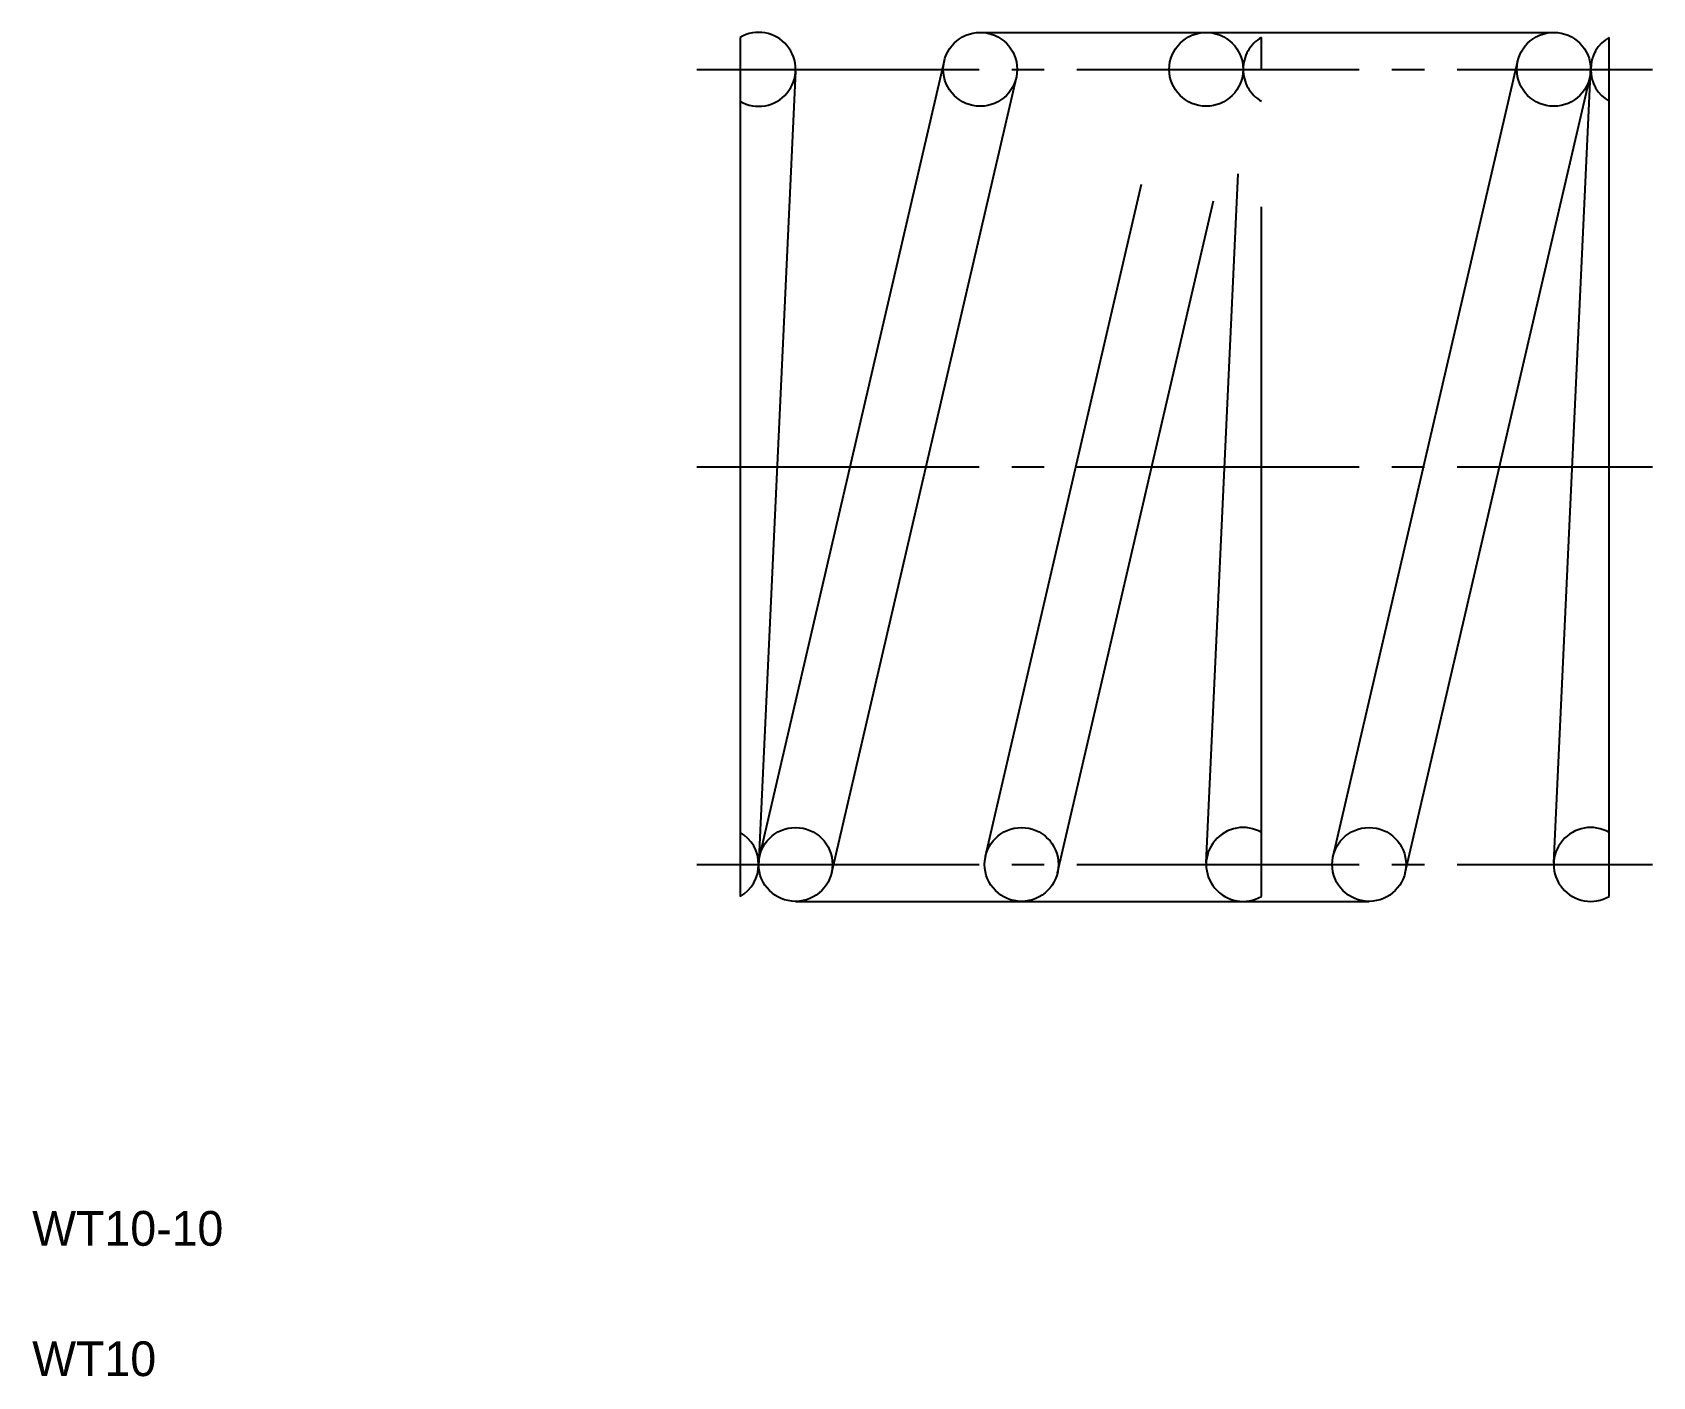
# Model space of a CAD drawing. Extents: x 1 to 19.6, y 1 to 16.5.
import ezdxf

# ---------------------------------------------------------------- set-up
doc = ezdxf.new("R2010")
doc.units = 0
doc.header["$LTSCALE"] = 0.25
doc.linetypes.add('CENTER', pattern=[17.5, 13, -1.5, 1.5, -1.5])
doc.linetypes.add('PHANTOM', pattern=[63.5, 31.75, -6.35, 6.35, -6.35, 6.35, -6.35])
doc.layers.get('0').update_dxf_attribs({"linetype": 'CONTINUOUS'})
doc.layers.add('CENTER', color=1, linetype='CENTER')

msp = doc.modelspace()

# ---------------------------------------------------------------- linework, layer by layer
at = {"color": 3, "linetype": 'PHANTOM'}
for p, q in [((11.91, 16.463), (18.51, 16.463)), ((15.147, 6.52), (15.147, 16.406)), ((11.971, 6.984), (14.096, 16.134)), ((14.51, 6.908), (14.935, 16.058)), ((12.799, 6.792), (14.924, 15.942)), ((9.785, 6.463), (16.385, 6.463))]:
    msp.add_line(p, q, dxfattribs=at)
for p, q in [((13.56, 16.463), (13.56, 16.463)), ((15.21, 16.463), (15.21, 16.463)), ((9.147, 16.406), (9.147, 6.52)), ((19.147, 6.52), (19.147, 16.406)), ((11.496, 16.134), (9.371, 6.984)), ((15.971, 6.984), (18.096, 16.134)), ((18.51, 6.908), (18.935, 16.058)), ((9.784, 16.018), (9.359, 6.868)), ((12.324, 15.942), (10.199, 6.792)), ((16.799, 6.792), (18.924, 15.942))]:
    msp.add_line(p, q)
for centre in [(11.91, 16.038), (18.51, 16.038), (9.785, 6.888), (16.385, 6.888)]:
    msp.add_circle(centre, 0.425)
for centre in [(14.51, 16.038), (12.385, 6.888)]:
    msp.add_circle(centre, 0.425, dxfattribs=at)
for centre, start, end in [((9.36, 16.038), 240, 120), ((19.36, 16.038), 120, 240), ((18.935, 6.888), 60, 300), ((8.935, 6.888), 300, 60)]:
    msp.add_arc(centre, 0.425, start, end)
for centre, start, end in [((15.36, 16.038), 120, 240), ((14.935, 6.888), 60, 300)]:
    msp.add_arc(centre, 0.425, start, end, dxfattribs=at)
at = {"layer": 'CENTER', "color": 1, "linetype": 'CENTER'}
for p, q in [((8.647, 16.038), (19.647, 16.038)), ((8.647, 11.463), (19.647, 11.463)), ((8.647, 6.888), (19.647, 6.888))]:
    msp.add_line(p, q, dxfattribs=at)

# ---------------------------------------------------------------- texts
for s, p in [('WT10-10', (1, 2.5)), ('WT10', (1, 1))]:
    msp.add_text(s, height=0.4).set_placement(p)

doc.saveas('drawing.dxf')
